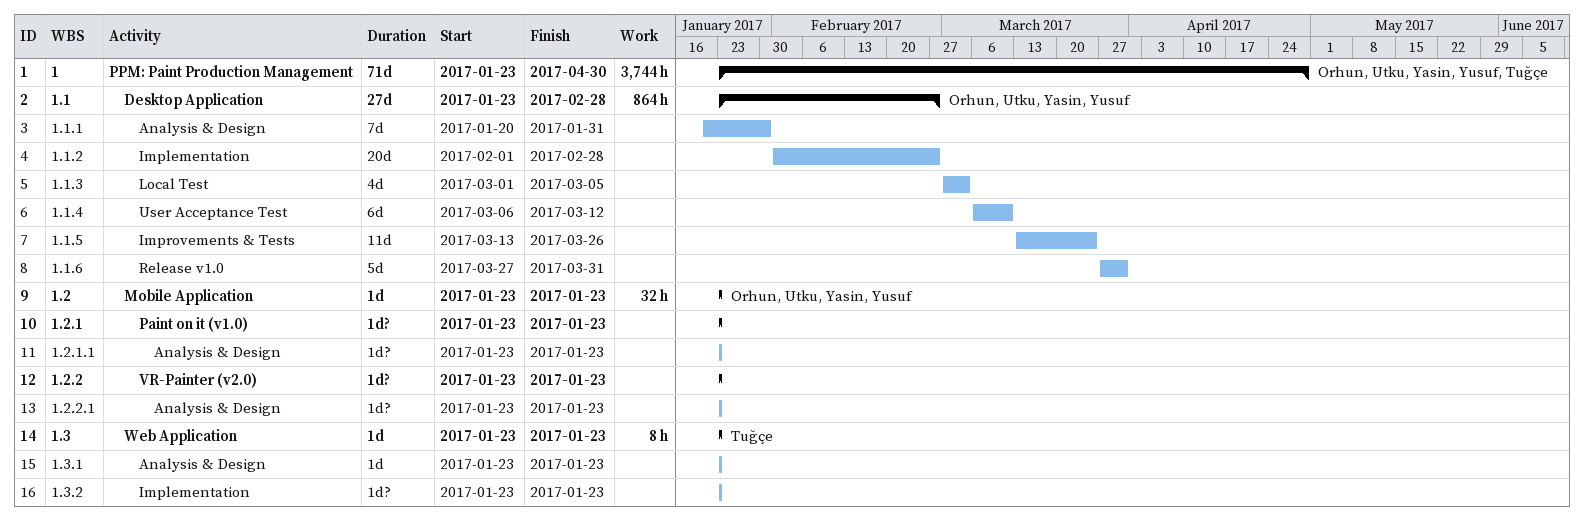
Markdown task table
| ID | WBS | Task | Duration | Start | Finish | Resources | Work (h) |
|---|---|---|---|---|---|---|---|
| 1 | 1 | **PPM: Paint Production Management** | 71d | 2017-01-23 | 2017-04-30 | Orhun, Utku, Yasin, Yusuf, Tuğçe | 3744 |
| 2 | 1.1 | **Desktop Application** | 27d | 2017-01-23 | 2017-02-28 | Orhun, Utku, Yasin, Yusuf | 864 |
| 3 | 1.1.1 | Analysis & Design | 7d | 2017-01-20 | 2017-01-31 |  |  |
| 4 | 1.1.2 | Implementation | 20d | 2017-02-01 | 2017-02-28 |  |  |
| 5 | 1.1.3 | Local Test | 4d | 2017-03-01 | 2017-03-05 |  |  |
| 6 | 1.1.4 | User Acceptance Test | 6d | 2017-03-06 | 2017-03-12 |  |  |
| 7 | 1.1.5 | Improvements & Tests | 11d | 2017-03-13 | 2017-03-26 |  |  |
| 8 | 1.1.6 | Release v1.0 | 5d | 2017-03-27 | 2017-03-31 |  |  |
| 9 | 1.2 | **Mobile Application** | 1d | 2017-01-23 | 2017-01-23 | Orhun, Utku, Yasin, Yusuf | 32 |
| 10 | 1.2.1 | **Paint on it (v1.0)** | 1d? | 2017-01-23 | 2017-01-23 |  |  |
| 11 | 1.2.1.1 | Analysis & Design | 1d? | 2017-01-23 | 2017-01-23 |  |  |
| 12 | 1.2.2 | **VR-Painter (v2.0)** | 1d? | 2017-01-23 | 2017-01-23 |  |  |
| 13 | 1.2.2.1 | Analysis & Design | 1d? | 2017-01-23 | 2017-01-23 |  |  |
| 14 | 1.3 | **Web Application** | 1d | 2017-01-23 | 2017-01-23 | Tuğçe | 8 |
| 15 | 1.3.1 | Analysis & Design | 1d | 2017-01-23 | 2017-01-23 |  |  |
| 16 | 1.3.2 | Implementation | 1d? | 2017-01-23 | 2017-01-23 |  |  |
